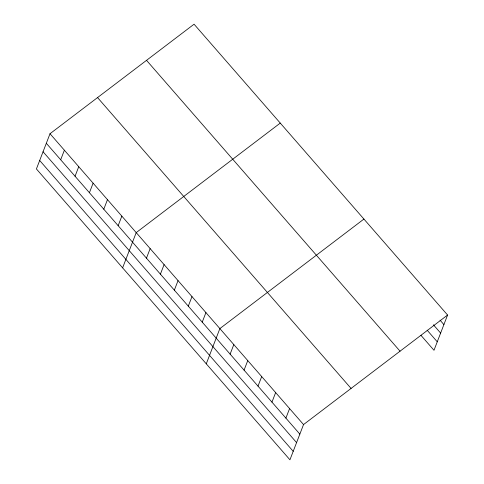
<?xml version="1.0" encoding="UTF-8"?>
<svg xmlns="http://www.w3.org/2000/svg" width="484" height="484" viewBox="0 0 484 484"><rect width="100%" height="100%" fill="white"/><g stroke="black" fill="none" stroke-linecap="round" stroke-linejoin="round"><path stroke-width="0.73" d="M50.009 133.723L36.415 168.958L289.934 459.8L303.535 424.571L447.585 315.042L194.066 24.2L50.009 133.723L303.535 424.571M60.688 159.762L64.378 150.209M75.056 176.243L78.741 166.69M89.419 192.723L93.109 183.17M103.788 209.203L107.472 199.65M118.157 225.689L121.841 216.13M122.615 267.846L136.21 232.61L280.26 123.087M146.464 258.166L150.149 248.607M160.41 274.162L164.094 264.603M174.349 290.158L178.039 280.599M188.294 306.154L191.985 296.595M202.239 322.15L205.924 312.591M206.275 363.823L219.869 328.588L363.926 219.064M230.124 354.143L233.814 344.584M244.069 370.139L247.76 360.58M258.014 386.135L261.699 376.576M271.96 402.131L275.644 392.572M285.899 418.128L289.589 408.569M447.585 315.042L433.991 350.277L421.007 335.382M440.053 320.184L443.901 324.601M433.416 324.794L440.628 333.071M427.16 330.215L437.258 341.801M146.525 60.343L400.05 351.184M97.55 97.58L351.069 388.422M46.325 143.282L299.844 434.124M43.052 151.752L296.577 442.594M39.682 160.482L293.207 451.324"/></g></svg>
